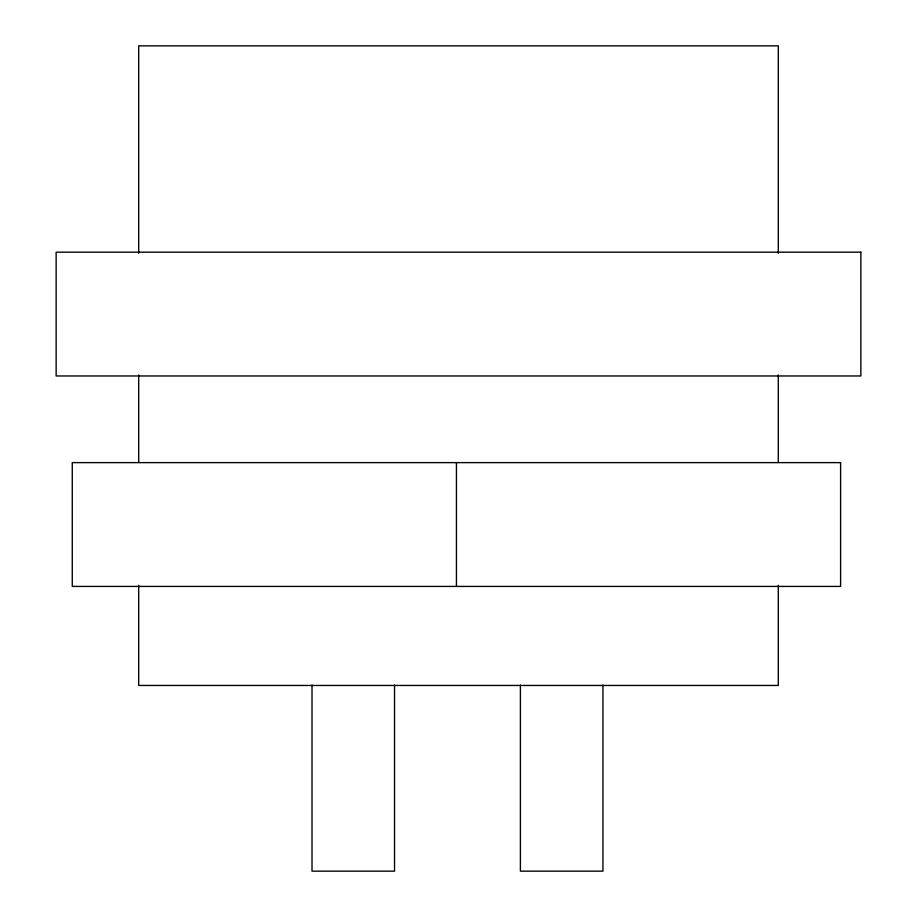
<?xml version="1.0" encoding="UTF-8"?>
<svg xmlns="http://www.w3.org/2000/svg" width="917" height="917" viewBox="0 0 917 917"><rect width="100%" height="100%" fill="white"/><g stroke="black" fill="none" stroke-linecap="round" stroke-linejoin="round"><path stroke-width="1.38" d="M778.304 253.333L778.304 45.85L138.696 45.85L138.696 253.333M778.304 374.95L778.304 462.237M778.304 585.298L778.304 685.457L138.696 685.457L138.696 585.298M602.928 685.102L602.928 871.15L520.398 871.15L520.398 685.102M456.437 462.627L456.437 586.422M394.539 685.102L394.539 871.15L312.009 871.15L312.009 685.102M138.696 374.95L138.696 462.237M860.857 252.175L56.143 252.175L56.143 375.97L860.857 375.97L860.857 252.175M840.602 462.627L72.271 462.627L72.271 586.422L840.602 586.422L840.602 462.627"/></g></svg>
